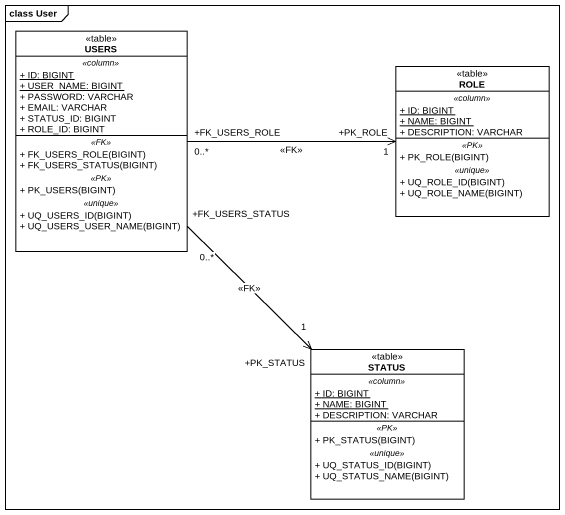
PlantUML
@startuml
mainframe class User
hide circle
hide empty members
skinparam classAttributeIconSize 0
class USERS <<table>> {
  .. <<column>> ..
  {static} + ID: BIGINT
  {static} + USER_NAME: BIGINT
  + PASSWORD: VARCHAR
  + EMAIL: VARCHAR
  + STATUS_ID: BIGINT
  + ROLE_ID: BIGINT
  .. <<FK>> ..
  + FK_USERS_ROLE(BIGINT)
  + FK_USERS_STATUS(BIGINT)
  .. <<PK>> ..
  + PK_USERS(BIGINT)
  .. <<unique>> ..
  + UQ_USERS_ID(BIGINT)
  + UQ_USERS_USER_NAME(BIGINT)
}
class ROLE <<table>> {
  .. <<column>> ..
  {static} + ID: BIGINT
  {static} + NAME: BIGINT
  + DESCRIPTION: VARCHAR
  .. <<PK>> ..
  + PK_ROLE(BIGINT)
  .. <<unique>> ..
  + UQ_ROLE_ID(BIGINT)
  + UQ_ROLE_NAME(BIGINT)
}
class STATUS <<table>> {
  .. <<column>> ..
  {static} + ID: BIGINT
  {static} + NAME: BIGINT
  + DESCRIPTION: VARCHAR
  .. <<PK>> ..
  + PK_STATUS(BIGINT)
  .. <<unique>> ..
  + UQ_STATUS_ID(BIGINT)
  + UQ_STATUS_NAME(BIGINT)
}
USERS "+FK_USERS_ROLE\n0..*" -right-> "+PK_ROLE\n1" ROLE : <<FK>>
USERS "+FK_USERS_STATUS\n0..*" --> "+PK_STATUS\n1" STATUS : <<FK>>
@enduml
